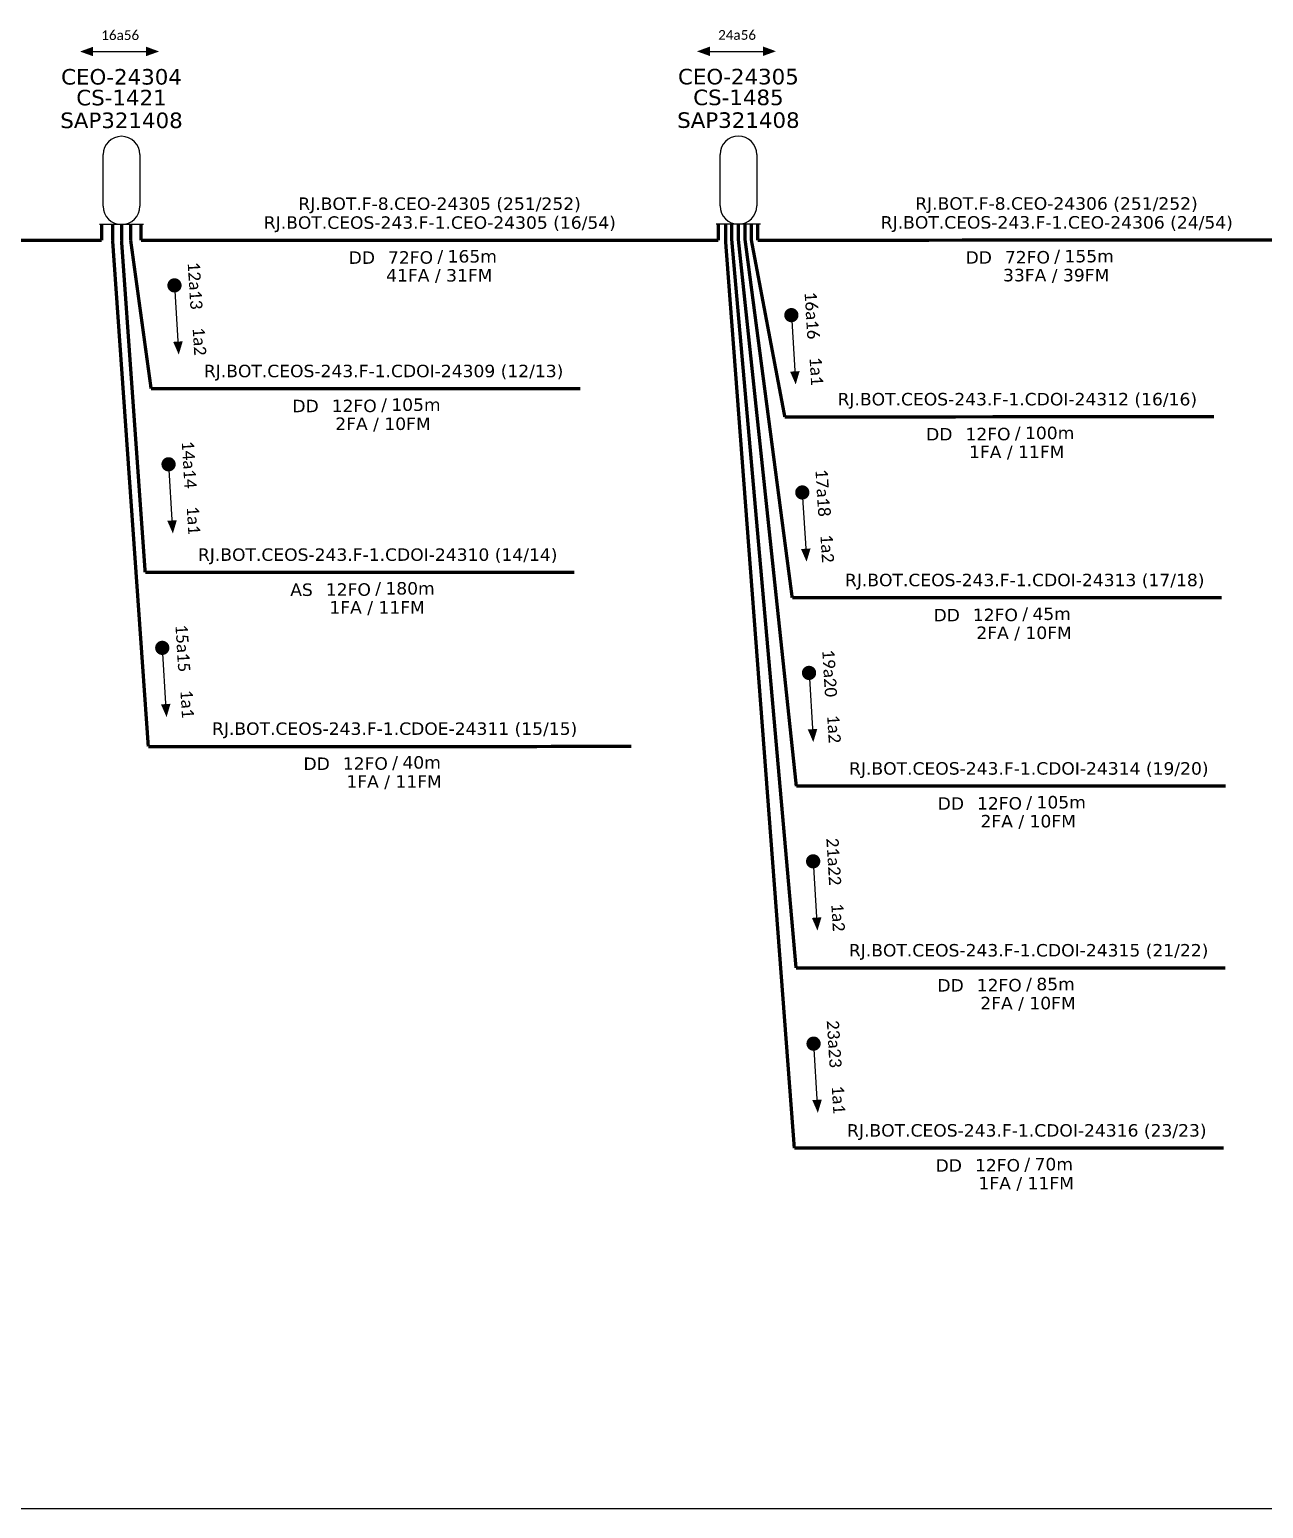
# Model space of a CAD drawing. Extents: x -4 to 837, y 1 to 595.
# Drawn here: x 314.9 to 500.5, y 1.3 to 223.8 of the extents above; entities that cross this region are included whole.
import ezdxf
from ezdxf.enums import TextEntityAlignment as Align

# ---------------------------------------------------------------- set-up
doc = ezdxf.new("R2010")
doc.units = 0
for name, color, linetype in [('20.4-CEOS', 1, 'Continuous'), ('CAP a instalar', 1, 'Continuous'), ('SETA', 7, 'Continuous'), ('UNIFILAR', 7, 'Continuous')]:
    doc.layers.add(name, color=color, linetype=linetype)
doc.layers.add('40.1-ETIQUETAS', color=1, linetype='Continuous', lineweight=20)
doc.styles.add('siredit', font='verdana.ttf')
doc.linetypes.add('FENCELINE1', pattern='A,0.25,-0.1,[133,ltypeshp.shx,S=0.1,R=0,X=-0.1,Y=0],-0.1,1', length=1.45)

# ---------------------------------------------------------------- blocks, each defined once
blk = doc.blocks.new('SAN')
at = {"layer": 'SETA'}
blk.add_lwpolyline([(-2.58, 0), (6.02, 0)], dxfattribs=at)
for points in [[(-2.1, -0.66), (-3.93, 0), (-2.1, 0.67)], [(5.33, 0.68), (7.16, 0.01), (5.33, -0.65)]]:
    blk.add_solid(points, dxfattribs=at)
blk = doc.blocks.new('ETIQUETA_RS5F')
at = {"layer": '40.1-ETIQUETAS', "color": 0, "style": 'siredit'}
blk.add_text('/', height=1.5, dxfattribs=at).set_placement((1.58, -1.95), align=Align.MIDDLE_RIGHT)
for tag, p in [('ETIQUETA_R_PRIMARIA', (1.21, 4.1)), ('ETIQUETA_R_SECUNDARIA', (1.21, 2.1)), ('F_ATIVAS/F_MORTAS', (1.14, -4.24))]:
    blk.add_attdef(tag, text='', height=1.5, dxfattribs=at).set_placement(p, align=Align.MIDDLE_CENTER)
for tag, p in [('TIPO_CABO', (-6.58, -2.12)), ('CAP_CABO', (0.4, -2.09))]:
    blk.add_attdef(tag, text='', height=1.5, dxfattribs=at).set_placement(p, align=Align.MIDDLE_RIGHT)
blk.add_attdef('METROS', text='', height=1.5, dxfattribs=at).set_placement((2.14, -1.95), align=Align.MIDDLE_LEFT)
for tag, p in [('FUSÃO_1', (0.85, -8.39)), ('FUSÃO_2', (0.85, -10.6)), ('FUSÃO_3', (0.85, -12.93)), ('FUSÃO_4', (0.85, -15.14)), ('FUSÃO_5', (0.85, -17.16))]:
    blk.add_attdef(tag, text='', height=1.5, dxfattribs=at).set_placement(p, align=Align.CENTER)

msp = doc.modelspace()

# ---------------------------------------------------------------- linework, layer by layer
msp.add_line((-3.83, 1.26), (837.17, 1.26))
at = {"color": 7, "const_width": 1.07, "elevation": 1.07}
for points in [[(336.62, 185.88, 1), (336.68, 184.81, 1)], [(429.43, 181.4, 1), (429.49, 180.33, 1)]]:
    msp.add_lwpolyline(points, format="xyb", close=True, dxfattribs=at)
at = {"const_width": 1.07, "elevation": 1.07}
for points in [[(335.73, 158.95, 1), (335.79, 157.88, 1)], [(431.07, 154.71, 1), (431.13, 153.64, 1)], [(334.78, 131.32, 1), (334.84, 130.25, 1)], [(432.08, 127.55, 1), (432.15, 126.48, 1)], [(432.7, 99.19, 1), (432.77, 98.12, 1)], [(432.77, 71.75, 1), (432.83, 70.68, 1)]]:
    msp.add_lwpolyline(points, format="xyb", close=True, dxfattribs=at)
at = {"layer": '20.4-CEOS', "color": 7}
for p, q in [((325.92, 197.27, 1.07), (325.92, 205.02, 1.07)), ((331.44, 205.02, 1.07), (331.44, 197.27, 1.07)), ((418.73, 197.3, 1.07), (418.73, 205.05, 1.07)), ((424.25, 205.05, 1.07), (424.25, 197.3, 1.07)), ((332.01, 194.5, 1.07), (325.35, 194.5, 1.07)), ((424.82, 194.54, 1.07), (418.16, 194.54, 1.07))]:
    msp.add_line(p, q, dxfattribs=at)
for centre, start, end in [((328.68, 205.02, 1.07), 0, 180), ((421.49, 205.05, 1.07), 0, 180), ((328.68, 197.27, 1.07), 180, 0), ((421.49, 197.3, 1.07), 180, 0)]:
    msp.add_arc(centre, 2.76, start, end, dxfattribs=at)
at = {"layer": 'CAP a instalar', "color": 7, "ltscale": 7, "const_width": 0.5, "elevation": 1.07}
for points in [[(325.68, 192.11), (325.68, 194.5)], [(327.34, 192.11), (327.34, 194.5)], [(330.06, 192.11), (330.06, 194.5)], [(331.6, 192.11), (331.6, 194.5)], [(418.49, 192.14), (418.49, 194.54)], [(419.55, 192.14), (419.55, 194.54)], [(420.49, 192.14), (420.49, 194.54)], [(421.49, 192.14), (421.49, 194.54)], [(422.5, 192.14), (422.5, 194.54)], [(423.44, 192.14), (423.44, 194.54)], [(424.41, 192.14), (424.41, 194.54)], [(238.79, 192.08), (325.68, 192.11)], [(332.71, 115.95), (327.34, 192.11)], [(331.6, 192.11), (418.49, 192.14)], [(424.41, 192.14), (511.3, 192.17)], [(332.72, 115.89), (405.37, 115.95)]]:
    msp.add_lwpolyline(points, dxfattribs=at)
at = {"layer": 'CAP a instalar', "color": 7, "linetype": 'FENCELINE1', "ltscale": 7, "const_width": 0.5, "elevation": 1.07}
msp.add_lwpolyline([(328.68, 192.11), (328.68, 194.5)], dxfattribs=at)
at = {"layer": 'CAP a instalar', "color": 8, "linetype": 'FENCELINE1', "ltscale": 7, "const_width": 0.5, "elevation": 1.07}
for points in [[(332.24, 142.15), (328.68, 192.11)], [(332.24, 142.15), (396.83, 142.17)]]:
    msp.add_lwpolyline(points, dxfattribs=at)
at = {"layer": 'CAP a instalar', "color": 8, "ltscale": 7, "const_width": 0.5, "elevation": 1.07}
for points in [[(333.13, 169.8), (330.06, 192.11)], [(429.9, 55.49), (419.55, 192.14)], [(430.16, 82.6), (420.49, 192.14)], [(430.2, 109.97), (421.49, 192.14)], [(429.58, 138.33), (422.5, 192.14)], [(428.47, 165.55), (423.44, 192.14)], [(333.13, 169.8), (397.72, 169.81)], [(428.47, 165.55), (493.06, 165.57)], [(429.58, 138.33), (494.17, 138.35)], [(430.2, 109.97), (494.79, 109.99)], [(430.16, 82.6), (494.76, 82.61)], [(429.9, 55.49), (494.49, 55.51)]]:
    msp.add_lwpolyline(points, dxfattribs=at)
at = {"layer": 'SETA', "elevation": 1.07}
for points in [[(336.65, 185.34), (337.21, 176.14)], [(429.46, 180.86), (430.02, 171.66)], [(335.76, 158.42), (336.32, 149.21)], [(431.1, 154.17), (431.66, 144.97)], [(432.12, 127.01), (432.67, 117.81)], [(432.74, 98.65), (433.29, 89.45)], [(432.8, 71.22), (433.36, 62.01)]]:
    msp.add_lwpolyline(points, dxfattribs=at)
at = {"layer": 'SETA', "color": 7, "elevation": 1.07}
msp.add_lwpolyline([(334.81, 130.79), (335.37, 121.58)], dxfattribs=at)
at = {"layer": 'SETA'}
for points in [[(337.89, 176.92, 1.07), (337.29, 174.92, 1.07), (336.46, 176.84, 1.07)], [(430.7, 172.44, 1.07), (430.11, 170.44, 1.07), (429.27, 172.36, 1.07)], [(337, 149.99, 1.07), (336.41, 147.99, 1.07), (335.57, 149.91, 1.07)], [(432.34, 145.75, 1.07), (431.75, 143.75, 1.07), (430.91, 145.66, 1.07)], [(433.36, 118.59, 1.07), (432.76, 116.59, 1.07), (431.93, 118.5, 1.07)], [(433.98, 90.23, 1.07), (433.38, 88.23, 1.07), (432.55, 90.14, 1.07)], [(434.04, 62.8, 1.07), (433.44, 60.79, 1.07), (432.61, 62.71, 1.07)]]:
    msp.add_solid(points, dxfattribs=at)
at = {"layer": 'SETA', "color": 7}
msp.add_solid([(336.05, 122.37, 1.07), (335.46, 120.36, 1.07), (334.62, 122.28, 1.07)], dxfattribs=at)

# ---------------------------------------------------------------- block references
at = {"layer": '40.1-ETIQUETAS', "color": 7}
ref = msp.add_blockref('ETIQUETA_RS5F', (375.09, 192.17, 1.07), dxfattribs=dict(at, xscale=1.250991241187067, yscale=1.250991241187067, zscale=1.250991241187067))
ref.add_attrib('ETIQUETA_R_PRIMARIA', 'RJ.BOT.F-8.CEO-24305 (251/252)', dxfattribs={"color": 0, "height": 1.8765, "style": 'siredit'}).set_placement((376.53, 197.64, 1.07), align=Align.MIDDLE_CENTER)
ref.add_attrib('ETIQUETA_R_SECUNDARIA', 'RJ.BOT.CEOS-243.F-1.CEO-24305 (16/54)', dxfattribs={"color": 0, "height": 1.8765, "style": 'siredit'}).set_placement((376.57, 194.8, 1.07), align=Align.MIDDLE_CENTER)
ref.add_attrib('TIPO_CABO', 'DD', dxfattribs={"color": 0, "height": 1.876, "style": 'siredit'}).set_placement((366.82, 189.52, 1.07), align=Align.MIDDLE_RIGHT)
ref.add_attrib('CAP_CABO', '72FO', dxfattribs={"color": 0, "height": 1.876, "style": 'siredit'}).set_placement((375.55, 189.55, 1.07), align=Align.MIDDLE_RIGHT)
ref.add_attrib('METROS', '165m', dxfattribs={"color": 0, "height": 1.876, "style": 'siredit'}).set_placement((377.74, 189.72, 1.07), align=Align.MIDDLE_LEFT)
ref.add_attrib('F_ATIVAS/F_MORTAS', '41FA / 31FM', dxfattribs={"color": 0, "height": 1.8765, "style": 'siredit'}).set_placement((376.49, 186.86, 1.07), align=Align.MIDDLE_CENTER)
ref = msp.add_blockref('ETIQUETA_RS5F', (467.9, 192.2, 1.07), dxfattribs=dict(at, xscale=1.250991241187067, yscale=1.250991241187067, zscale=1.250991241187067))
ref.add_attrib('ETIQUETA_R_PRIMARIA', 'RJ.BOT.F-8.CEO-24306 (251/252)', dxfattribs={"color": 0, "height": 1.8765, "style": 'siredit'}).set_placement((469.34, 197.67, 1.07), align=Align.MIDDLE_CENTER)
ref.add_attrib('ETIQUETA_R_SECUNDARIA', 'RJ.BOT.CEOS-243.F-1.CEO-24306 (24/54)', dxfattribs={"color": 0, "height": 1.8765, "style": 'siredit'}).set_placement((469.39, 194.83, 1.07), align=Align.MIDDLE_CENTER)
ref.add_attrib('TIPO_CABO', 'DD', dxfattribs={"color": 0, "height": 1.876, "style": 'siredit'}).set_placement((459.63, 189.55, 1.07), align=Align.MIDDLE_RIGHT)
ref.add_attrib('CAP_CABO', '72FO', dxfattribs={"color": 0, "height": 1.876, "style": 'siredit'}).set_placement((468.36, 189.58, 1.07), align=Align.MIDDLE_RIGHT)
ref.add_attrib('METROS', '155m', dxfattribs={"color": 0, "height": 1.876, "style": 'siredit'}).set_placement((470.55, 189.75, 1.07), align=Align.MIDDLE_LEFT)
ref.add_attrib('F_ATIVAS/F_MORTAS', '33FA / 39FM', dxfattribs={"color": 0, "height": 1.8765, "style": 'siredit'}).set_placement((469.3, 186.89, 1.07), align=Align.MIDDLE_CENTER)
at = {"layer": '40.1-ETIQUETAS', "color": 8}
ref = msp.add_blockref('ETIQUETA_RS5F', (366.63, 169.83, 1.07), dxfattribs=dict(at, xscale=1.250991241187067, yscale=1.250991241187067, zscale=1.250991241187067))
ref.add_attrib('ETIQUETA_R_SECUNDARIA', 'RJ.BOT.CEOS-243.F-1.CDOI-24309 (12/13)', dxfattribs={"color": 0, "height": 1.8765, "style": 'siredit'}).set_placement((368.11, 172.46, 1.07), align=Align.MIDDLE_CENTER)
ref.add_attrib('TIPO_CABO', 'DD', dxfattribs={"color": 0, "height": 1.876, "style": 'siredit'}).set_placement((358.35, 167.19, 1.07), align=Align.MIDDLE_RIGHT)
ref.add_attrib('CAP_CABO', '12FO', dxfattribs={"color": 0, "height": 1.876, "style": 'siredit'}).set_placement((367.08, 167.21, 1.07), align=Align.MIDDLE_RIGHT)
ref.add_attrib('METROS', '105m', dxfattribs={"color": 0, "height": 1.876, "style": 'siredit'}).set_placement((369.27, 167.39, 1.07), align=Align.MIDDLE_LEFT)
ref.add_attrib('F_ATIVAS/F_MORTAS', '2FA / 10FM', dxfattribs={"color": 0, "height": 1.876, "style": 'siredit'}).set_placement((368.02, 164.52, 1.07), align=Align.MIDDLE_CENTER)
ref = msp.add_blockref('ETIQUETA_RS5F', (461.97, 165.59, 1.07), dxfattribs=dict(at, xscale=1.250991241187067, yscale=1.250991241187067, zscale=1.250991241187067))
ref.add_attrib('ETIQUETA_R_SECUNDARIA', 'RJ.BOT.CEOS-243.F-1.CDOI-24312 (16/16)', dxfattribs={"color": 0, "height": 1.8765, "style": 'siredit'}).set_placement((463.45, 168.22, 1.07), align=Align.MIDDLE_CENTER)
ref.add_attrib('TIPO_CABO', 'DD', dxfattribs={"color": 0, "height": 1.876, "style": 'siredit'}).set_placement((453.69, 162.94, 1.07), align=Align.MIDDLE_RIGHT)
ref.add_attrib('CAP_CABO', '12FO', dxfattribs={"color": 0, "height": 1.876, "style": 'siredit'}).set_placement((462.43, 162.97, 1.07), align=Align.MIDDLE_RIGHT)
ref.add_attrib('METROS', '100m', dxfattribs={"color": 0, "height": 1.876, "style": 'siredit'}).set_placement((464.61, 163.14, 1.07), align=Align.MIDDLE_LEFT)
ref.add_attrib('F_ATIVAS/F_MORTAS', '1FA / 11FM', dxfattribs={"color": 0, "height": 1.876, "style": 'siredit'}).set_placement((463.36, 160.28, 1.07), align=Align.MIDDLE_CENTER)
ref = msp.add_blockref('ETIQUETA_RS5F', (365.74, 142.19, 1.07), dxfattribs=dict(at, xscale=1.250991241187067, yscale=1.250991241187067, zscale=1.250991241187067))
ref.add_attrib('ETIQUETA_R_SECUNDARIA', 'RJ.BOT.CEOS-243.F-1.CDOI-24310 (14/14)', dxfattribs={"color": 0, "height": 1.8765, "style": 'siredit'}).set_placement((367.22, 144.82, 1.07), align=Align.MIDDLE_CENTER)
ref.add_attrib('TIPO_CABO', 'AS', dxfattribs={"color": 0, "height": 1.876, "style": 'siredit'}).set_placement((357.46, 139.54, 1.07), align=Align.MIDDLE_RIGHT)
ref.add_attrib('CAP_CABO', '12FO', dxfattribs={"color": 0, "height": 1.876, "style": 'siredit'}).set_placement((366.2, 139.57, 1.07), align=Align.MIDDLE_RIGHT)
ref.add_attrib('METROS', '180m', dxfattribs={"color": 0, "height": 1.876, "style": 'siredit'}).set_placement((368.38, 139.75, 1.07), align=Align.MIDDLE_LEFT)
ref.add_attrib('F_ATIVAS/F_MORTAS', '1FA / 11FM', dxfattribs={"color": 0, "height": 1.876, "style": 'siredit'}).set_placement((367.13, 136.88, 1.07), align=Align.MIDDLE_CENTER)
ref = msp.add_blockref('ETIQUETA_RS5F', (463.08, 138.37, 1.07), dxfattribs=dict(at, xscale=1.250991241187067, yscale=1.250991241187067, zscale=1.250991241187067))
ref.add_attrib('ETIQUETA_R_SECUNDARIA', 'RJ.BOT.CEOS-243.F-1.CDOI-24313 (17/18)', dxfattribs={"color": 0, "height": 1.8765, "style": 'siredit'}).set_placement((464.56, 141, 1.07), align=Align.MIDDLE_CENTER)
ref.add_attrib('TIPO_CABO', 'DD', dxfattribs={"color": 0, "height": 1.876, "style": 'siredit'}).set_placement((454.81, 135.72, 1.07), align=Align.MIDDLE_RIGHT)
ref.add_attrib('CAP_CABO', '12FO', dxfattribs={"color": 0, "height": 1.876, "style": 'siredit'}).set_placement((463.54, 135.75, 1.07), align=Align.MIDDLE_RIGHT)
ref.add_attrib('METROS', '45m', dxfattribs={"color": 0, "height": 1.876, "style": 'siredit'}).set_placement((465.72, 135.92, 1.07), align=Align.MIDDLE_LEFT)
ref.add_attrib('F_ATIVAS/F_MORTAS', '2FA / 10FM', dxfattribs={"color": 0, "height": 1.876, "style": 'siredit'}).set_placement((464.47, 133.06, 1.07), align=Align.MIDDLE_CENTER)
at = {"layer": '40.1-ETIQUETAS', "color": 7}
ref = msp.add_blockref('ETIQUETA_RS5F', (368.29, 115.99, 1.07), dxfattribs=dict(at, xscale=1.250991241187067, yscale=1.250991241187067, zscale=1.250991241187067))
ref.add_attrib('ETIQUETA_R_SECUNDARIA', 'RJ.BOT.CEOS-243.F-1.CDOE-24311 (15/15)', dxfattribs={"color": 0, "height": 1.8765, "style": 'siredit'}).set_placement((369.77, 118.63, 1.07), align=Align.MIDDLE_CENTER)
ref.add_attrib('TIPO_CABO', 'DD', dxfattribs={"color": 0, "height": 1.876, "style": 'siredit'}).set_placement((360.02, 113.35, 1.07), align=Align.MIDDLE_RIGHT)
ref.add_attrib('CAP_CABO', '12FO', dxfattribs={"color": 0, "height": 1.876, "style": 'siredit'}).set_placement((368.75, 113.38, 1.07), align=Align.MIDDLE_RIGHT)
ref.add_attrib('METROS', '40m', dxfattribs={"color": 0, "height": 1.876, "style": 'siredit'}).set_placement((370.94, 113.55, 1.07), align=Align.MIDDLE_LEFT)
ref.add_attrib('F_ATIVAS/F_MORTAS', '1FA / 11FM', dxfattribs={"color": 0, "height": 1.876, "style": 'siredit'}).set_placement((369.69, 110.68, 1.07), align=Align.MIDDLE_CENTER)
at = {"layer": '40.1-ETIQUETAS', "color": 8}
ref = msp.add_blockref('ETIQUETA_RS5F', (463.7, 110.01, 1.07), dxfattribs=dict(at, xscale=1.250991241187067, yscale=1.250991241187067, zscale=1.250991241187067))
ref.add_attrib('ETIQUETA_R_SECUNDARIA', 'RJ.BOT.CEOS-243.F-1.CDOI-24314 (19/20)', dxfattribs={"color": 0, "height": 1.8765, "style": 'siredit'}).set_placement((465.18, 112.64, 1.07), align=Align.MIDDLE_CENTER)
ref.add_attrib('TIPO_CABO', 'DD', dxfattribs={"color": 0, "height": 1.876, "style": 'siredit'}).set_placement((455.43, 107.36, 1.07), align=Align.MIDDLE_RIGHT)
ref.add_attrib('CAP_CABO', '12FO', dxfattribs={"color": 0, "height": 1.876, "style": 'siredit'}).set_placement((464.16, 107.39, 1.07), align=Align.MIDDLE_RIGHT)
ref.add_attrib('METROS', '105m', dxfattribs={"color": 0, "height": 1.876, "style": 'siredit'}).set_placement((466.34, 107.56, 1.07), align=Align.MIDDLE_LEFT)
ref.add_attrib('F_ATIVAS/F_MORTAS', '2FA / 10FM', dxfattribs={"color": 0, "height": 1.876, "style": 'siredit'}).set_placement((465.09, 104.7, 1.07), align=Align.MIDDLE_CENTER)
ref = msp.add_blockref('ETIQUETA_RS5F', (463.66, 82.63, 1.07), dxfattribs=dict(at, xscale=1.250991241187067, yscale=1.250991241187067, zscale=1.250991241187067))
ref.add_attrib('ETIQUETA_R_SECUNDARIA', 'RJ.BOT.CEOS-243.F-1.CDOI-24315 (21/22)', dxfattribs={"color": 0, "height": 1.8765, "style": 'siredit'}).set_placement((465.15, 85.27, 1.07), align=Align.MIDDLE_CENTER)
ref.add_attrib('TIPO_CABO', 'DD', dxfattribs={"color": 0, "height": 1.876, "style": 'siredit'}).set_placement((455.39, 79.99, 1.07), align=Align.MIDDLE_RIGHT)
ref.add_attrib('CAP_CABO', '12FO', dxfattribs={"color": 0, "height": 1.876, "style": 'siredit'}).set_placement((464.12, 80.02, 1.07), align=Align.MIDDLE_RIGHT)
ref.add_attrib('METROS', '85m', dxfattribs={"color": 0, "height": 1.876, "style": 'siredit'}).set_placement((466.31, 80.19, 1.07), align=Align.MIDDLE_LEFT)
ref.add_attrib('F_ATIVAS/F_MORTAS', '2FA / 10FM', dxfattribs={"color": 0, "height": 1.876, "style": 'siredit'}).set_placement((465.06, 77.32, 1.07), align=Align.MIDDLE_CENTER)
ref = msp.add_blockref('ETIQUETA_RS5F', (463.4, 55.53, 1.07), dxfattribs=dict(at, xscale=1.250991241187067, yscale=1.250991241187067, zscale=1.250991241187067))
ref.add_attrib('ETIQUETA_R_SECUNDARIA', 'RJ.BOT.CEOS-243.F-1.CDOI-24316 (23/23)', dxfattribs={"color": 0, "height": 1.8765, "style": 'siredit'}).set_placement((464.88, 58.16, 1.07), align=Align.MIDDLE_CENTER)
ref.add_attrib('TIPO_CABO', 'DD', dxfattribs={"color": 0, "height": 1.876, "style": 'siredit'}).set_placement((455.12, 52.88, 1.07), align=Align.MIDDLE_RIGHT)
ref.add_attrib('CAP_CABO', '12FO', dxfattribs={"color": 0, "height": 1.876, "style": 'siredit'}).set_placement((463.86, 52.91, 1.07), align=Align.MIDDLE_RIGHT)
ref.add_attrib('METROS', '70m', dxfattribs={"color": 0, "height": 1.876, "style": 'siredit'}).set_placement((466.04, 53.08, 1.07), align=Align.MIDDLE_LEFT)
ref.add_attrib('F_ATIVAS/F_MORTAS', '1FA / 11FM', dxfattribs={"color": 0, "height": 1.876, "style": 'siredit'}).set_placement((464.79, 50.22, 1.07), align=Align.MIDDLE_CENTER)
at = {"layer": 'UNIFILAR', "color": 7, "lineweight": -3, "xscale": 1.072523368720134, "yscale": 1.072523368720134, "zscale": 1.072523368720134}
for p in [(326.66, 220.54, 1.07), (419.47, 220.57, 1.07)]:
    msp.add_blockref('SAN', p, dxfattribs=at)

# ---------------------------------------------------------------- texts
at = {"color": 7, "char_height": 1.4586, "width": 27.1979, "attachment_point": 5}
for s, insert in [('\\C7;\\fCalibri|b0|i0|c0|p34;16a56', (328.48, 223, 1.07)), ('\\C7;\\fCalibri|b0|i0|c0|p34;24a56', (421.29, 223.03, 1.07))]:
    msp.add_mtext(s, dxfattribs=dict(at, insert=insert))
at = {"color": 7, "char_height": 1.8348, "width": 27.1979, "attachment_point": 5, "rotation": 273.4639}
for s, insert in [('\\C7;\\fCalibri|b0|i0|c0|p34;12a13', (339.75, 185.29, 1.07)), ('\\C7;\\fCalibri|b0|i0|c0|p34;15a15', (337.91, 130.73, 1.07)), ('\\C7;\\fCalibri|b0|i0|c0|p34;1a1', (338.57, 122.34, 1.07))]:
    msp.add_mtext(s, dxfattribs=dict(at, insert=insert))
at = {"color": 0, "char_height": 1.8348, "width": 27.1979, "attachment_point": 5, "rotation": 273.4639}
for s, insert in [('\\C7;\\fCalibri|b0|i0|c0|p34;16a16', (432.56, 180.81, 1.07)), ('\\C7;\\fCalibri|b0|i0|c0|p34;1a2', (340.41, 176.9, 1.07)), ('\\C7;\\fCalibri|b0|i0|c0|p34;1a1', (433.22, 172.42, 1.07)), ('\\C7;\\fCalibri|b0|i0|c0|p34;14a14', (338.86, 158.36, 1.07)), ('\\C7;\\fCalibri|b0|i0|c0|p34;17a18', (434.2, 154.11, 1.07)), ('\\C7;\\fCalibri|b0|i0|c0|p34;1a1', (339.52, 149.97, 1.07)), ('\\C7;\\fCalibri|b0|i0|c0|p34;1a2', (434.86, 145.73, 1.07)), ('\\C7;\\fCalibri|b0|i0|c0|p34;19a20', (435.22, 126.96, 1.07)), ('\\C7;\\fCalibri|b0|i0|c0|p34;1a2', (435.87, 118.57, 1.07)), ('\\C7;\\fCalibri|b0|i0|c0|p34;21a22', (435.84, 98.6, 1.07)), ('\\C7;\\fCalibri|b0|i0|c0|p34;1a2', (436.49, 90.21, 1.07)), ('\\C7;\\fCalibri|b0|i0|c0|p34;23a23', (435.9, 71.16, 1.07)), ('\\C7;\\fCalibri|b0|i0|c0|p34;1a1', (436.56, 62.78, 1.07))]:
    msp.add_mtext(s, dxfattribs=dict(at, insert=insert))
at = {"layer": '20.4-CEOS', "color": 7, "style": 'siredit'}
for tag, text, height, p in [('CEO-24304', 'CEOSXXX', 2.341, (328.68, 217.91, 1.07)), ('CEO-24305', 'CEOSXXX', 2.341, (421.49, 217.94, 1.07)), ('CS-1421', '', 2.34, (328.68, 214.78, 1.07)), ('CS-1485', '', 2.34, (421.49, 214.81, 1.07)), ('SAP321408', '', 2.34, (328.68, 211.36, 1.07)), ('SAP321408', '', 2.34, (421.49, 211.39, 1.07))]:
    msp.add_attdef(tag, text=text, height=height, dxfattribs=at).set_placement(p, align=Align.TOP_CENTER)

doc.saveas('drawing.dxf')
